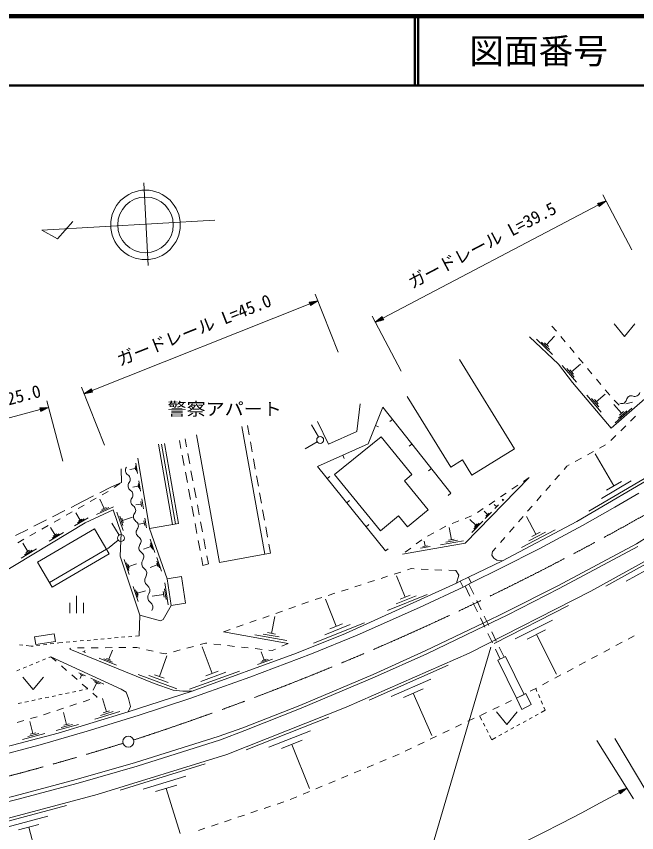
# Model space of a CAD drawing. Units: millimetres, scale not verified. Extents: x 40000 to 680000, y 20000 to 380000.
# Drawn here: x 451280 to 540767, y 262141 to 380000 of the extents above; entities that cross this region are included whole.
import ezdxf
from ezdxf.enums import TextEntityAlignment as Align

# ---------------------------------------------------------------- set-up
doc = ezdxf.new("R2010")
doc.units = ezdxf.units.MM
doc.header["$LTSCALE"] = 1000
doc.linetypes.add('CHAIN', pattern=[18.5, 12, -1.5, 3.5, -1.5])
for name, color, linetype, lineweight in [('M-BGD', 7, 'Continuous', 13), ('M-BMK', 2, 'CHAIN', 13), ('M-BMK-OTRS', 5, 'Continuous', 13), ('M-BMK-SRVR', 3, 'Continuous', 13), ('M-STR-HTXT', 7, 'Continuous', 13), ('M-TTL', 2, 'Continuous', 140), ('M-TTL-LINE', 7, 'Continuous', 50)]:
    doc.layers.add(name, color=color, linetype=linetype, lineweight=lineweight)
doc.layers.add('M-TTL-TXT', color=7, linetype='Continuous')
doc.styles.add('ＭＳ ゴシック', font='')
doc.styles.get('ＭＳ ゴシック').set_extended_font_data('MS Gothic')

msp = doc.modelspace()

# ---------------------------------------------------------------- linework, layer by layer
at = {"layer": 'M-BGD'}
for p, q in [((528546, 335291), (529187, 334524)), ((537504, 335596), (539004, 333796)), ((539004, 333796), (540504, 335596)), ((527763, 332584), (528936, 333818)), ((529829, 333757), (530471, 332990)), ((528627, 331175), (526312, 333375)), ((528195, 331880), (527037, 332979)), ((528052, 332309), (527473, 332859)), ((531112, 332223), (531754, 331456)), ((515193, 330470), (523148, 317544)), ((532396, 330689), (533037, 329922)), ((532086, 327170), (530023, 329607)), ((531733, 327916), (530701, 329135)), ((531637, 328359), (531121, 328968)), ((531379, 328663), (532679, 329764)), ((533679, 329155), (534321, 328388)), ((534963, 327621), (535604, 326854)), ((535653, 322869), (533590, 325307)), ((534946, 324363), (536246, 325464)), ((536246, 326088), (536888, 325321)), ((513953, 314926), (507680, 325120)), ((535300, 323616), (534268, 324835)), ((535204, 324059), (534689, 324668)), ((537538, 324562), (538260, 323870)), ((539210, 324057), (540177, 324310)), ((538588, 322693), (537471, 323978)), ((540072, 323420), (537663, 321324)), ((539330, 323056), (538126, 322008)), ((538890, 322955), (538287, 322431)), ((505549, 321806), (505157, 321496)), ((540613, 322272), (539899, 321572)), ((484870, 319565), (484629, 320905)), ((494864, 319275), (493871, 321011)), ((503084, 320927), (503548, 320741)), ((539184, 320873), (538470, 320173)), ((537755, 319474), (537041, 318774)), ((473813, 306639), (471794, 318254)), ((474249, 306712), (472242, 318254)), ((474675, 306784), (472668, 318326)), ((475033, 317613), (474817, 318769)), ((475832, 317844), (475616, 319000)), ((485311, 317104), (485046, 318580)), ((494682, 318585), (492962, 317564)), ((497189, 313869), (503899, 319313)), ((503899, 319313), (508346, 313832)), ((508350, 318255), (507957, 317945)), ((523148, 317544), (516978, 313747)), ((534539, 317157), (533663, 316674)), ((536291, 318122), (535415, 317639)), ((475493, 315156), (475217, 316630)), ((476292, 315387), (476016, 316861)), ((485752, 314643), (485487, 316120)), ((498379, 316639), (498583, 316183)), ((515621, 315953), (513953, 314926)), ((516978, 313747), (515621, 315953)), ((532787, 316192), (531911, 315709)), ((537492, 312229), (534786, 316836)), ((466472, 312717), (466401, 314688)), ((468452, 314697), (467661, 314568)), ((468422, 314882), (468482, 314512)), ((468490, 315084), (468611, 314342)), ((468529, 315471), (468771, 313988)), ((511150, 314703), (510757, 314394)), ((530710, 315047), (530297, 314574)), ((531036, 315227), (530710, 315047)), ((475952, 312698), (475676, 314173)), ((476751, 312929), (476475, 314404)), ((486192, 312182), (485928, 313659)), ((496139, 313265), (496528, 313579)), ((503791, 305733), (497189, 313869)), ((508346, 313832), (507269, 312958)), ((529641, 313820), (528984, 313066)), ((542487, 313615), (533850, 308540)), ((464909, 312024), (466472, 312717)), ((465380, 311959), (466202, 312529)), ((468836, 312344), (468896, 311973)), ((468904, 312545), (469025, 311803)), ((468943, 312932), (469185, 311449)), ((507269, 312958), (510687, 308745)), ((525261, 313425), (524433, 312864)), ((539990, 312922), (535671, 310385)), ((538572, 312864), (536412, 311595)), ((463321, 311213), (464909, 312024)), ((463671, 310923), (464540, 311418)), ((468866, 312158), (468075, 312029)), ((476412, 310241), (476136, 311715)), ((477211, 310472), (476935, 311946)), ((486633, 309722), (486369, 311198)), ((513950, 311152), (513558, 310843)), ((521951, 311179), (521123, 310618)), ((523606, 312302), (522778, 311741)), ((528327, 312312), (527670, 311557)), ((460843, 309947), (462431, 310758)), ((461933, 309935), (462802, 310429)), ((463936, 308963), (463336, 310274)), ((469368, 310328), (469603, 308887)), ((498939, 309785), (499329, 310098)), ((520296, 310056), (519468, 309495)), ((521508, 310145), (521350, 310299)), ((521624, 310263), (521393, 310026)), ((527014, 310803), (526357, 310049)), ((459177, 309102), (460843, 309947)), ((460194, 308946), (461063, 309440)), ((465316, 309198), (462857, 308072)), ((464626, 309081), (463397, 308517)), ((464243, 309104), (463629, 308822)), ((469293, 309576), (468525, 309451)), ((469234, 309936), (469352, 309216)), ((476871, 307784), (476596, 309258)), ((477670, 308014), (477395, 309489)), ((518640, 308934), (517813, 308372)), ((520580, 309191), (520226, 309536)), ((520838, 309457), (520321, 308926)), ((525700, 309295), (525043, 308541)), ((456501, 307745), (458285, 308649)), ((458456, 307957), (459325, 308452)), ((460508, 307273), (459884, 308310)), ((466692, 305745), (465781, 308428)), ((466643, 306477), (466187, 307818)), ((466594, 307208), (468024, 307694)), ((487074, 307261), (486810, 308737)), ((506430, 307874), (503791, 305733)), ((507694, 306316), (506430, 307874)), ((510687, 308745), (507694, 306316)), ((516958, 307863), (516025, 307504)), ((519243, 308063), (518755, 308538)), ((519811, 308402), (518920, 307487)), ((519466, 308292), (519021, 307834)), ((524387, 307787), (523730, 307033)), ((526244, 305221), (524883, 307788)), ((453826, 306387), (455609, 307292)), ((454979, 305980), (455848, 306474)), ((456717, 306969), (457586, 307463)), ((461636, 307599), (459692, 306429)), ((461072, 307436), (460100, 306851)), ((460751, 307419), (460265, 307127)), ((466105, 305106), (465066, 306815)), ((466708, 306873), (466480, 307543)), ((469749, 306818), (469006, 306697)), ((469692, 307167), (469806, 306470)), ((469821, 307546), (470049, 306152)), ((470467, 306074), (474675, 306784)), ((477331, 305326), (477055, 306801)), ((478130, 305557), (477854, 307031)), ((501740, 306305), (502129, 306618)), ((515091, 307145), (514158, 306786)), ((517560, 306525), (516690, 307371)), ((518570, 307128), (516983, 305498)), ((518065, 306826), (517271, 306011)), ((517758, 306728), (517361, 306321)), ((451150, 305030), (452934, 305935)), ((453240, 304991), (454109, 305486)), ((458077, 305457), (455999, 304206)), ((456871, 305108), (456204, 306217)), ((457474, 305283), (456435, 304657)), ((457131, 305265), (456611, 304952)), ((487515, 304800), (487251, 306276)), ((511490, 305425), (510614, 304942)), ((513242, 306390), (512366, 305907)), ((514042, 304431), (513728, 306200)), ((523073, 306279), (522416, 305524)), ((528992, 305855), (524178, 303302)), ((527618, 305538), (525211, 304261)), ((526846, 305540), (525643, 304902)), ((451501, 304003), (452371, 304497)), ((465976, 304365), (464420, 303108)), ((470590, 304524), (471280, 302568)), ((477790, 302869), (477515, 304343)), ((478589, 303100), (478314, 304574)), ((509764, 304421), (508965, 303819)), ((510245, 303512), (510117, 304236)), ((515779, 304282), (512461, 303694)), ((514911, 304356), (513252, 304062)), ((514457, 304504), (513627, 304357)), ((521760, 304770), (521103, 304016)), ((454205, 303127), (451981, 301789)), ((452915, 302754), (452201, 303940)), ((453560, 302941), (452448, 302271)), ((453193, 302922), (452637, 302587)), ((464288, 303050), (456067, 298239)), ((470674, 303454), (469631, 303086)), ((470588, 303699), (470760, 303209)), ((470632, 303989), (470977, 303011)), ((487932, 302475), (487692, 303816)), ((504540, 302825), (504929, 303138)), ((508166, 303218), (507367, 302616)), ((510956, 303451), (509599, 303211)), ((510585, 303572), (509906, 303452)), ((520446, 303262), (519970, 302716)), ((536296, 297730), (546608, 303415)), ((471526, 301871), (472217, 299915)), ((478190, 300730), (477974, 301886)), ((478989, 300960), (478773, 302117)), ((487932, 302475), (487107, 302327)), ((467556, 299434), (466858, 301565)), ((467524, 300014), (467174, 301079)), ((467578, 300327), (467404, 300859)), ((467491, 300593), (468627, 300965)), ((471611, 300801), (470567, 300433)), ((471524, 301045), (471697, 300556)), ((471568, 301336), (471914, 300358)), ((478989, 300960), (478190, 300730)), ((539253, 298464), (544409, 301306)), ((505799, 299467), (506751, 299774)), ((507703, 300081), (508249, 300257)), ((508249, 300257), (508674, 300238)), ((509673, 300194), (510672, 300150)), ((511671, 300106), (512670, 300061)), ((513670, 300017), (514669, 299973)), ((472721, 298190), (473201, 295029)), ((501992, 298239), (502944, 298546)), ((503896, 298853), (504847, 299160)), ((507366, 296157), (506133, 299211)), ((468833, 295540), (468134, 297671)), ((468800, 296119), (468451, 297185)), ((468768, 296699), (469904, 297071)), ((472630, 297368), (472870, 295787)), ((498185, 297011), (499137, 297318)), ((500089, 297625), (501040, 297932)), ((516705, 296294), (516009, 297742)), ((517258, 296569), (516562, 298018)), ((459973, 296336), (459973, 293836)), ((468855, 296432), (468680, 296965)), ((472540, 296546), (470854, 296290)), ((472480, 296941), (472600, 296151)), ((494378, 295784), (495330, 296091)), ((497433, 291940), (495858, 295842)), ((496282, 296398), (497233, 296705)), ((510536, 296549), (504811, 294239)), ((508951, 296353), (506088, 295198)), ((508081, 296446), (506650, 295869)), ((458973, 295336), (458973, 293836)), ((460973, 295336), (460973, 293836)), ((490603, 294463), (491546, 294796)), ((492489, 295128), (493432, 295460)), ((517788, 294041), (517138, 295393)), ((518341, 294316), (517691, 295668)), ((520199, 289453), (530934, 294918)), ((469073, 293523), (469020, 290576)), ((488716, 293798), (489660, 294131)), ((484944, 292469), (485887, 292801)), ((486830, 293134), (487773, 293466)), ((488100, 290916), (488548, 293371)), ((501485, 292440), (494168, 289488)), ((498348, 292309), (496519, 291571)), ((518871, 291787), (518221, 293139)), ((519424, 292063), (518774, 293415)), ((523247, 290104), (528614, 292836)), ((481171, 291139), (482114, 291472)), ((490511, 289435), (481171, 291139)), ((483058, 291804), (484001, 292136)), ((499459, 292190), (495801, 290714)), ((520507, 289809), (519857, 291161)), ((524953, 290071), (527637, 291437)), ((461973, 289950), (461475, 289906)), ((462969, 290039), (462471, 289994)), ((463965, 290127), (463467, 290083)), ((464961, 290215), (464463, 290171)), ((465957, 290304), (465459, 290260)), ((466953, 290392), (466455, 290348)), ((467949, 290481), (467451, 290436)), ((469020, 290576), (468447, 290525)), ((490290, 289882), (485686, 290722)), ((489195, 290399), (486893, 290819)), ((488675, 290811), (487525, 291021)), ((519954, 289534), (519304, 290886)), ((526295, 290754), (529210, 285029)), ((540420, 290568), (539538, 290097)), ((452211, 289208), (451715, 289272)), ((453439, 289049), (452707, 289143)), ((453691, 289080), (453439, 289049)), ((454683, 289204), (454187, 289142)), ((455676, 289328), (455180, 289266)), ((456668, 289452), (456172, 289390)), ((457416, 289546), (457164, 289514)), ((457989, 289597), (457416, 289546)), ((458985, 289685), (458487, 289641)), ((459102, 288782), (458977, 288636)), ((459981, 289773), (459483, 289729)), ((461083, 288833), (460083, 288828)), ((460977, 289862), (460479, 289818)), ((463083, 288844), (462083, 288839)), ((465083, 288855), (464083, 288850)), ((467083, 288867), (466083, 288861)), ((468671, 288876), (468083, 288872)), ((469073, 288783), (468671, 288876)), ((476833, 289042), (475867, 288783)), ((478561, 289506), (477799, 289301)), ((479511, 285126), (478107, 288971)), ((478771, 289483), (478561, 289506)), ((480758, 289262), (479764, 289372)), ((482746, 289042), (481752, 289152)), ((484734, 288821), (483740, 288931)), ((490511, 289435), (489590, 289044)), ((521636, 287460), (520940, 288908)), ((538656, 289625), (537774, 289154)), ((461264, 288141), (460892, 288291)), ((461078, 288216), (461178, 288464)), ((464608, 287169), (465142, 288486)), ((471022, 288337), (470048, 288560)), ((471924, 284692), (473009, 287677)), ((472737, 287943), (471997, 288113)), ((472970, 288006), (472737, 287943)), ((474901, 288524), (473935, 288265)), ((486722, 288601), (485728, 288711)), ((487032, 287107), (486614, 288252)), ((488167, 288440), (487716, 288491)), ((488670, 288654), (488167, 288440)), ((521083, 287184), (520387, 288633)), ((535129, 287740), (534247, 287268)), ((536892, 288683), (536010, 288211)), ((453193, 286278), (453656, 286467)), ((454119, 286655), (454582, 286844)), ((455045, 287033), (455508, 287221)), ((455971, 287410), (456278, 287535)), ((456278, 287535), (457031, 286878)), ((465709, 286339), (463239, 287340)), ((465158, 286754), (463924, 287254)), ((464916, 287044), (464299, 287294)), ((488210, 287213), (486063, 286429)), ((487621, 287160), (486548, 286768)), ((487301, 287205), (486764, 287009)), ((533365, 286797), (532483, 286326)), ((451341, 285523), (451804, 285712)), ((452267, 285900), (452730, 286089)), ((457785, 286220), (458538, 285563)), ((460290, 285236), (461235, 284798)), ((483467, 285481), (476256, 282848)), ((481489, 285303), (477884, 283987)), ((480412, 285455), (478609, 284797)), ((502174, 281285), (513585, 286306)), ((531601, 285854), (530719, 285383)), ((452193, 284600), (453693, 282800)), ((453693, 282800), (455193, 284600)), ((459292, 284905), (460046, 284248)), ((460468, 285000), (460940, 284782)), ((460704, 284891), (460471, 284387)), ((462005, 284442), (463909, 283559)), ((462422, 284094), (463374, 283653)), ((474451, 282928), (468853, 284963)), ((473187, 283810), (470388, 284827)), ((472623, 284437), (471224, 284946)), ((505361, 281779), (511067, 284290)), ((529837, 284911), (528955, 284440)), ((460799, 283591), (461553, 282933)), ((461587, 282904), (461329, 282849)), ((462840, 283747), (462369, 282731)), ((462601, 283857), (463078, 283636)), ((507122, 281646), (509975, 282901)), ((526309, 283026), (525427, 282554)), ((526389, 282537), (526202, 282968)), ((528073, 283969), (527191, 283497)), ((455947, 281713), (455458, 281610)), ((456926, 281920), (456437, 281816)), ((457904, 282126), (457415, 282023)), ((458883, 282333), (458393, 282230)), ((459861, 282539), (459372, 282436)), ((460839, 282746), (460350, 282643)), ((462306, 282276), (462954, 281711)), ((462954, 281711), (462820, 281667)), ((467393, 279580), (476644, 282563)), ((508549, 282274), (511226, 276188)), ((524540, 282094), (523637, 281664)), ((526786, 281619), (526588, 282078)), ((452034, 280887), (451544, 280784)), ((453012, 281094), (452523, 280990)), ((453990, 281300), (453501, 281197)), ((454969, 281507), (454480, 281403)), ((459969, 280734), (459019, 280422)), ((461870, 281356), (460920, 281045)), ((464272, 279580), (463688, 281509)), ((522735, 281234), (521832, 280803)), ((527184, 280702), (526985, 281160)), ((456168, 279489), (455218, 279177)), ((458069, 280111), (457118, 279800)), ((458516, 277769), (458065, 279491)), ((466227, 279645), (462610, 278550)), ((465250, 279613), (463441, 279065)), ((464724, 279717), (463820, 279443)), ((519124, 279512), (518221, 279081)), ((520929, 280373), (520027, 279942)), ((520529, 279575), (522029, 277775)), ((522029, 277775), (523529, 279575)), ((526998, 279495), (527569, 279811)), ((527569, 279811), (527382, 280243)), ((452340, 278332), (451379, 278054)), ((453668, 276446), (453217, 278168)), ((454261, 278886), (453300, 278609)), ((484427, 274107), (496361, 278841)), ((517319, 278651), (516416, 278220)), ((518110, 279028), (518424, 278405)), ((524372, 278044), (524810, 278285)), ((525247, 278527), (525685, 278769)), ((526123, 279011), (526560, 279253)), ((460243, 277762), (457015, 276916)), ((459380, 277765), (457765, 277342)), ((458920, 277875), (458113, 277663)), ((515514, 277790), (514611, 277359)), ((518649, 277959), (518874, 277512)), ((519099, 277066), (519324, 276619)), ((522622, 277076), (523060, 277318)), ((523497, 277560), (523935, 277802)), ((455395, 276439), (452166, 275593)), ((454532, 276443), (452917, 276020)), ((454072, 276552), (453264, 276341)), ((487726, 274495), (493693, 276862)), ((511903, 276068), (511001, 275638)), ((513708, 276929), (512806, 276499)), ((519549, 276173), (519863, 275550)), ((519863, 275550), (520434, 275866)), ((520872, 276108), (521309, 276350)), ((521747, 276592), (522185, 276834)), ((489534, 274291), (492517, 275475)), ((491025, 274883), (493550, 268518)), ((510098, 275207), (509195, 274777)), ((506487, 273485), (506014, 273259)), ((508293, 274346), (507390, 273916)), ((504651, 272694), (503728, 272310)), ((506014, 273259), (505575, 273077)), ((466280, 268283), (478529, 272056)), ((500957, 271160), (500034, 270777)), ((502804, 271927), (501881, 271544)), ((469594, 268409), (475718, 270296)), ((499110, 270393), (498186, 270010)), ((471376, 268064), (474439, 269008)), ((495416, 268860), (494492, 268476)), ((497263, 269626), (496339, 269243)), ((472908, 268536), (474920, 262003)), ((493569, 268093), (492645, 267709)), ((489862, 266590), (488914, 266273)), ((491721, 267326), (490798, 266942)), ((446752, 262937), (458539, 266083)), ((486070, 265319), (485122, 265001)), ((487966, 265955), (487018, 265637)), ((449909, 262938), (455802, 264511)), ((482277, 264048), (481329, 263730)), ((484174, 264683), (483225, 264365)), ((451592, 262545), (454538, 263332)), ((453065, 262938), (454743, 256653)), ((480381, 263412), (479433, 263094)), ((478485, 262776), (477537, 262458))]:
    msp.add_line(p, q, dxfattribs=at)
for points in [[(541969, 324780), (537104, 320536), (531529, 327123), (529504, 329787), (525314, 333729)], [(494721, 321522), (496319, 318237), (500385, 320048), (500900, 324078)], [(504540, 302825), (494739, 315005), (502019, 318272), (504149, 323581), (513950, 311152)], [(477267, 319586), (480570, 301156), (487107, 302327), (483804, 320758)], [(521414, 301384), (532130, 307066), (544612, 314399), (555169, 320701)], [(468815, 316197), (470467, 306074), (473032, 298805), (473618, 294944)], [(507008, 302345), (516028, 303943), (525261, 313425)], [(154558, 275825), (219366, 267080), (293833, 257173), (321319, 254048), (336376, 252858), (350509, 252432), (365105, 252521), (384991, 253497), (403883, 255415), (425900, 258771), (442164, 262127), (462921, 267666), (481653, 273437), (498840, 280255), (516596, 288068), (534174, 297016), (548343, 304829), (560310, 311966)], [(465255, 308731), (461225, 306884), (446088, 297776), (437157, 292396), (432130, 290358)], [(469073, 293523), (466268, 302081), (466392, 305384), (465255, 308731)], [(383486, 255965), (390775, 256551), (396758, 257137), (403417, 257954), (409969, 258766), (416929, 259814), (422451, 260702), (429109, 261896), (436984, 263494), (442892, 264808), (444348, 265176), (445618, 265513), (451362, 266934), (460177, 269304), (468727, 271759), (480756, 275550), (484247, 276873), (492364, 280095), (502947, 284582), (510482, 287969), (518949, 292033), (522064, 293542), (529590, 297387), (540945, 303448)], [(519970, 302716), (519887, 302219), (520154, 301775), (520598, 301473), (521414, 301384), (516499, 299020)], [(514676, 299973), (515102, 299316), (514783, 298179), (515313, 298432)], [(514783, 298179), (498758, 290909), (491718, 288068)], [(473618, 294944), (472482, 292937), (472091, 292706), (469073, 293523)], [(458977, 288636), (471157, 283700), (473891, 282705), (475276, 282563), (476644, 282563), (491718, 288068)], [(442072, 272535), (457308, 276526), (467393, 279580), (467748, 280362), (467464, 281534), (467109, 282421), (466398, 282847), (456278, 287535)]]:
    msp.add_lwpolyline(points, dxfattribs=at)
for points in [[(454327, 301211), (462548, 306023), (464683, 302376), (456462, 297564)], [(473032, 298805), (473618, 294944), (475687, 295257), (475101, 299119)], [(515724, 297603), (516910, 298191), (516499, 299020), (515313, 298432)], [(454078, 289288), (456919, 289741), (456743, 290847), (453902, 290395)], [(520745, 287027), (523409, 281541), (524516, 282078), (521852, 287565)], [(523409, 281541), (524794, 282215), (525570, 280622), (524185, 279948)]]:
    msp.add_lwpolyline(points, close=True, dxfattribs=at)
for centre in [(495112, 318840), (466365, 304679)]:
    msp.add_circle(centre, 500, dxfattribs=at)
for centre, radius, start, end in [((540513, 325844), 718, 249.2439, 347.92729), ((538601, 324803), 718, 249.2439, 347.92729), ((540004, 324502), 718, 69.2439, 167.92729), ((467774, 314449), 770, 142.37422, 237.43414), ((466945, 313151), 770, 322.37422, 57.43414), ((468164, 312212), 770, 142.37422, 237.43414), ((467336, 310914), 770, 322.37422, 57.43414), ((468555, 309974), 770, 142.37422, 237.43414), ((467726, 308677), 770, 322.37422, 57.43414), ((468946, 307737), 770, 142.37422, 237.43414), ((468117, 306440), 770, 322.37422, 57.43414), ((469336, 305500), 770, 142.37422, 237.43414), ((468508, 304202), 770, 322.37422, 57.43414), ((469727, 303263), 770, 142.37422, 237.43414), ((468898, 301965), 770, 322.37422, 57.43414), ((470242, 301002), 885, 146.08151, 234.38058), ((469211, 299563), 885, 326.08151, 54.38058), ((470680, 298575), 885, 146.08151, 234.38058), ((469649, 297136), 885, 326.08151, 54.38058), ((471118, 296148), 885, 146.08151, 234.38058), ((470087, 294709), 885, 326.08151, 54.38058)]:
    msp.add_arc(centre, radius, start, end, dxfattribs=at)
at = {"layer": 'M-BMK'}
for centre, radius, start, end in [((342532, 660491), 404963, 288.07822, 301.90902), ((357848, 622265), 363870, 271.96705, 287.40141)]:
    msp.add_arc(centre, radius, start, end, dxfattribs=at)
at = {"layer": 'M-BMK-OTRS'}
for points in [[(447786, 272980), (454729, 274842), (461502, 276790), (468868, 279076), (476319, 281531), (484955, 284579), (493845, 287966), (500449, 290675), (509423, 294654), (515814, 297645), (516910, 298191), (521192, 300327), (526695, 303121), (532961, 306508), (537617, 309132), (541060, 311164)], [(421712, 261181), (428655, 262451), (436698, 264060), (443133, 265499), (444111, 265729), (445333, 266028), (451091, 267467), (459896, 269838), (468447, 272293), (480385, 276018), (483941, 277288), (492154, 280506), (502737, 284993), (510273, 288380), (518739, 292444), (521854, 293953), (529380, 297798), (540735, 303859), (542446, 304916)]]:
    msp.add_lwpolyline(points, dxfattribs=at)
at = {"layer": 'M-BMK-SRVR'}
for p, q in [((470319, 344029), (469681, 355960)), ((479913, 350561), (454953, 349148)), ((457213, 347866), (459422, 350390)), ((454953, 349148), (457213, 347866))]:
    msp.add_line(p, q, dxfattribs=at)
for centre, radius in [((469911, 349888), 5016), ((469911, 349888), 4013), ((467432, 275289), 800)]:
    msp.add_circle(centre, radius, dxfattribs=at)
at = {"layer": 'M-STR-HTXT'}
for p, q in [((540079, 346272), (535890, 354238)), ((504167, 336426), (535250, 352771)), ((536356, 353353), (535133, 352993)), ((535133, 352993), (535366, 352550)), ((535378, 353065), (535156, 352948)), ((535180, 352904), (535622, 353137)), ((535867, 353209), (535203, 352860)), ((535226, 352815), (536111, 353281)), ((536356, 353353), (535250, 352771)), ((535273, 352727), (536158, 353192)), ((535960, 353032), (535296, 352683)), ((535319, 352638), (535762, 352871)), ((535564, 352711), (535343, 352594)), ((536356, 353353), (535366, 352550)), ((497718, 331507), (494391, 339869)), ((462196, 325983), (493600, 338478)), ((494761, 338940), (493507, 338710)), ((493507, 338710), (493692, 338246)), ((493758, 338756), (493526, 338664)), ((493544, 338617), (494009, 338802)), ((494259, 338848), (493563, 338571)), ((493581, 338524), (494510, 338894)), ((494761, 338940), (493600, 338478)), ((493618, 338431), (494547, 338801)), ((494333, 338662), (493637, 338385)), ((493655, 338338), (494120, 338523)), ((493906, 338384), (493673, 338292)), ((494761, 338940), (493692, 338246)), ((506784, 328763), (502595, 336729)), ((503060, 335844), (504050, 336647)), ((503060, 335844), (504167, 336426)), ((503060, 335844), (504283, 336205)), ((504143, 336470), (503258, 336005)), ((504190, 336382), (503305, 335916)), ((503456, 336165), (504120, 336514)), ((503549, 335988), (504213, 336337)), ((504097, 336559), (503654, 336326)), ((504236, 336293), (503794, 336060)), ((503852, 336487), (504074, 336603)), ((504038, 336133), (504260, 336249)), ((504283, 336205), (504050, 336647)), ((463992, 318088), (460665, 326450)), ((461035, 325521), (462104, 326216)), ((461035, 325521), (462196, 325983)), ((461035, 325521), (462289, 325751)), ((462178, 326030), (461249, 325660)), ((462215, 325937), (461286, 325567)), ((461462, 325799), (462159, 326076)), ((461536, 325613), (462233, 325890)), ((462141, 326123), (461676, 325938)), ((462252, 325844), (461787, 325659)), ((461890, 326077), (462122, 326169)), ((462038, 325705), (462270, 325797)), ((462289, 325751), (462104, 326216)), ((457979, 315796), (455686, 324499)), ((433183, 317535), (454732, 323213)), ((455941, 323532), (454669, 323455)), ((454669, 323455), (454796, 322971)), ((454923, 323470), (454681, 323407)), ((454694, 323358), (455178, 323486)), ((455432, 323501), (454707, 323310)), ((454719, 323262), (455686, 323516)), ((455941, 323532), (454732, 323213)), ((454745, 323165), (455712, 323420)), ((455483, 323308), (454758, 323116)), ((454770, 323068), (455254, 323195)), ((455025, 323083), (454783, 323020)), ((455941, 323532), (454796, 322971)), ((519716, 288908), (510791, 258559)), ((535002, 275451), (540328, 267040)), ((537623, 275728), (542241, 268003)), ((539363, 268564), (538151, 268169)), ((538151, 268169), (538396, 267733)), ((538394, 268248), (538176, 268125)), ((538200, 268082), (538636, 268327)), ((538878, 268406), (538225, 268038)), ((538249, 267995), (539121, 268485)), ((539363, 268564), (538274, 267951)), ((538298, 267908), (539170, 268398)), ((538976, 268232), (538323, 267864)), ((538347, 267820), (538783, 268066)), ((538590, 267899), (538372, 267777)), ((539363, 268564), (538396, 267733))]:
    msp.add_line(p, q, dxfattribs=at)
msp.add_arc((394371, 526181), 295616, 279.65704, 299.12948, dxfattribs=at)
at = {"layer": 'M-TTL'}
msp.add_line((680000, 380000), (40000, 380000), dxfattribs=at)
at = {"layer": 'M-TTL-LINE'}
for p, q in [((508747, 380000), (508747, 370000)), ((509247, 380000), (509247, 370000)), ((40000, 370000), (680000, 370000))]:
    msp.add_line(p, q, dxfattribs=at)

# ---------------------------------------------------------------- texts
at = {"layer": 'M-BGD', "style": 'ＭＳ ゴシック', "width": 1.1}
msp.add_text('警察アパート', height=1833, dxfattribs=at).set_placement((481329, 321848), align=Align.BOTTOM_CENTER)
at = {"layer": 'M-STR-HTXT', "style": 'ＭＳ ゴシック'}
for s, rotation, p in [('ガードレール L=39.5', 27.738, (519150, 345661)), ('ガードレール L=45.0', 21.696, (477454, 333346)), ('ガードレール L=25.0', 14.76, (443652, 321535))]:
    msp.add_text(s, height=1833, rotation=rotation, dxfattribs=at).set_placement(p, align=Align.BOTTOM_CENTER)
at = {"layer": 'M-TTL-TXT', "style": 'ＭＳ ゴシック'}
msp.add_text('図面番号', height=3666, dxfattribs=at).set_placement((526622, 375000), align=Align.MIDDLE_CENTER)

doc.saveas('drawing.dxf')
